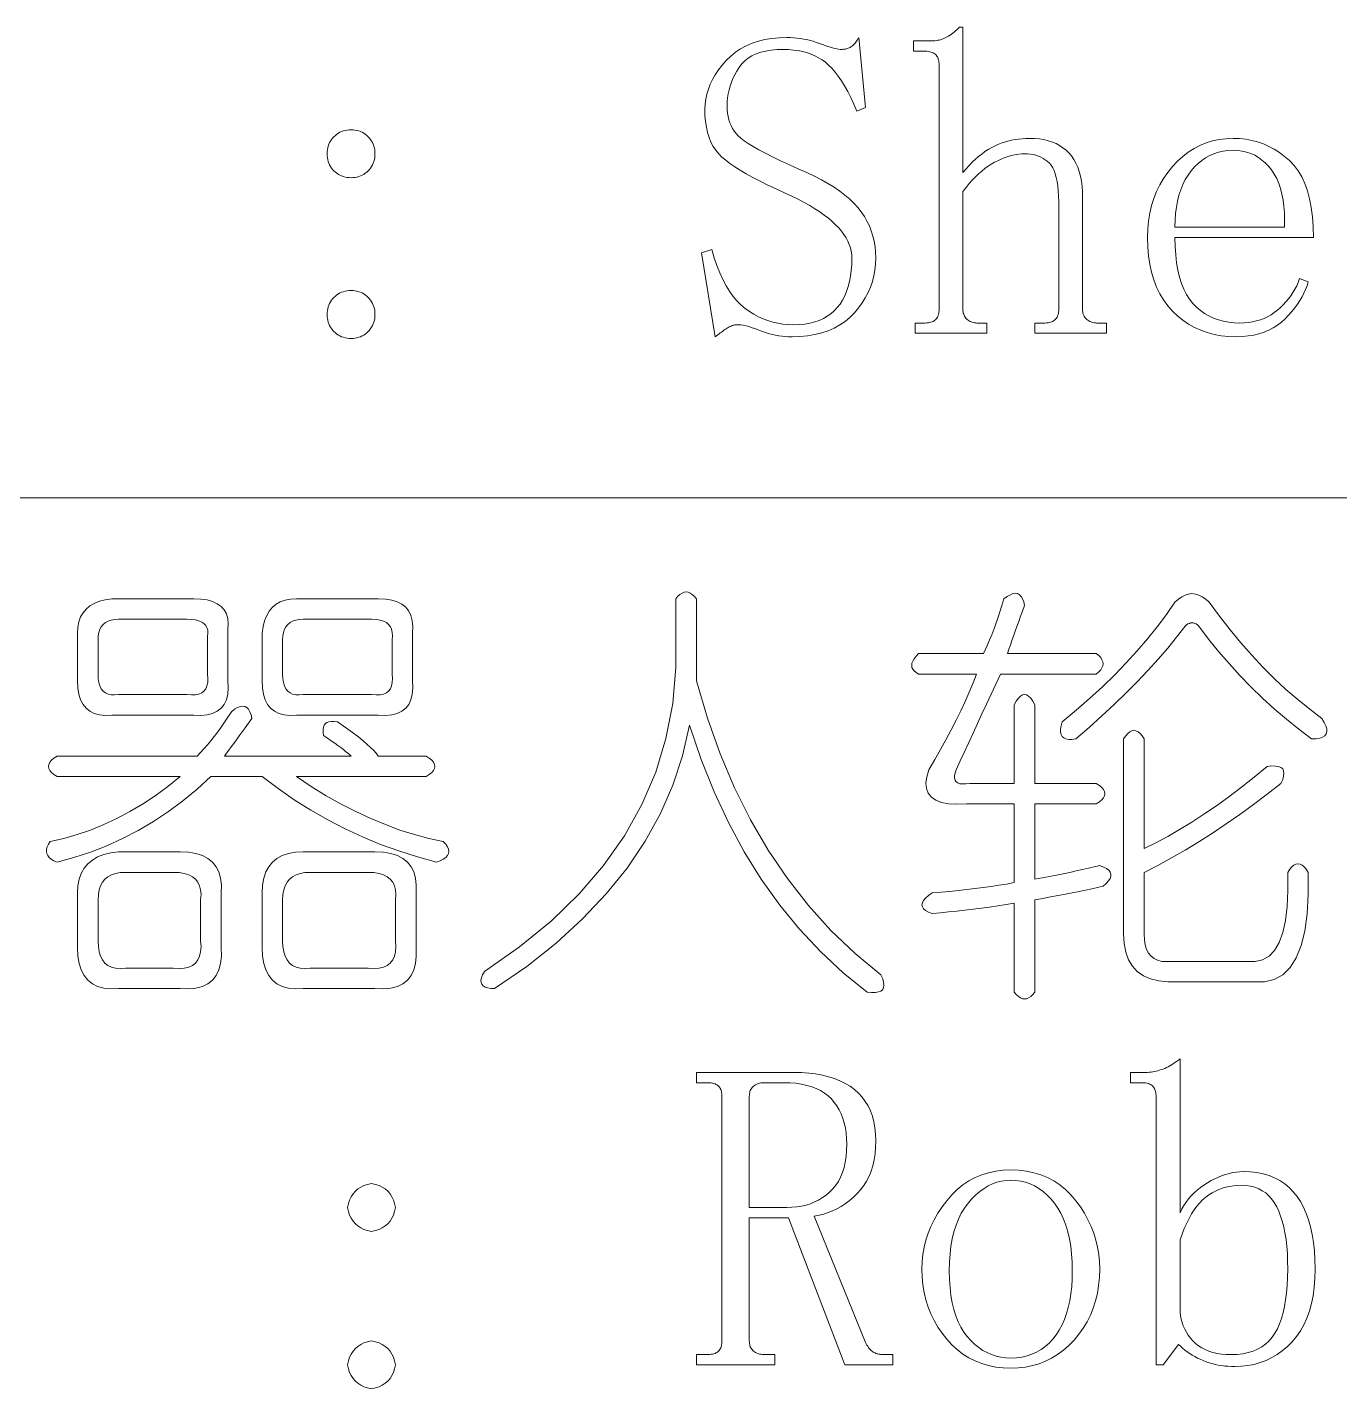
# Model space of a CAD drawing. Extents: x 1 to 297, y 1 to 210.
# Drawn here: x 219.82 to 230.79, y 12.82 to 24.2 of the extents above; entities that cross this region are included whole.
import ezdxf

# ---------------------------------------------------------------- set-up
doc = ezdxf.new("R2010")
doc.units = 0

msp = doc.modelspace()

# ---------------------------------------------------------------- linework, layer by layer
at = {"color": 7, "lineweight": 13}
msp.add_line((196.872, 20.264), (295.987, 20.264), dxfattribs=at)
for points in [[(227.243, 21.639), (227.243, 21.725), (227.315, 21.725), (227.328, 21.725), (227.341, 21.726), (227.354, 21.728), (227.365, 21.73), (227.375, 21.732), (227.385, 21.735), (227.394, 21.739), (227.401, 21.743), (227.408, 21.748), (227.415, 21.754), (227.42, 21.76), (227.425, 21.766), (227.429, 21.773), (227.433, 21.781), (227.436, 21.789), (227.439, 21.798), (227.441, 21.808), (227.442, 21.818), (227.443, 21.828), (227.443, 21.839), (227.443, 23.882), (227.443, 23.893), (227.442, 23.904), (227.441, 23.914), (227.439, 23.923), (227.436, 23.932), (227.433, 23.94), (227.429, 23.948), (227.425, 23.955), (227.42, 23.962), (227.415, 23.968), (227.408, 23.973), (227.401, 23.978), (227.394, 23.982), (227.385, 23.986), (227.375, 23.989), (227.365, 23.992), (227.354, 23.994), (227.341, 23.995), (227.328, 23.996), (227.315, 23.996), (227.229, 23.996), (227.229, 24.082), (227.386, 24.082), (227.397, 24.082), (227.409, 24.083), (227.42, 24.085), (227.432, 24.087), (227.443, 24.089), (227.455, 24.092), (227.466, 24.096), (227.477, 24.1), (227.489, 24.105), (227.5, 24.111), (227.512, 24.117), (227.523, 24.123), (227.535, 24.13), (227.546, 24.138), (227.557, 24.146), (227.569, 24.155), (227.58, 24.165), (227.592, 24.175), (227.603, 24.185), (227.615, 24.196), (227.643, 24.196), (227.643, 22.982), (227.669, 23.013), (227.695, 23.041), (227.721, 23.068), (227.747, 23.093), (227.773, 23.116), (227.8, 23.137), (227.827, 23.157), (227.853, 23.174), (227.88, 23.19), (227.907, 23.204), (227.935, 23.216), (227.963, 23.227), (227.991, 23.236), (228.019, 23.245), (228.048, 23.252), (228.078, 23.258), (228.108, 23.262), (228.138, 23.265), (228.169, 23.267), (228.2, 23.268), (228.242, 23.267), (228.282, 23.263), (228.32, 23.257), (228.356, 23.248), (228.39, 23.237), (228.421, 23.224), (228.451, 23.208), (228.479, 23.19), (228.505, 23.169), (228.529, 23.146), (228.551, 23.121), (228.57, 23.092), (228.587, 23.061), (228.602, 23.028), (228.615, 22.991), (228.625, 22.952), (228.633, 22.91), (228.639, 22.865), (228.642, 22.818), (228.643, 22.768), (228.643, 21.839), (228.643, 21.828), (228.645, 21.818), (228.646, 21.808), (228.649, 21.798), (228.652, 21.789), (228.656, 21.781), (228.661, 21.773), (228.666, 21.766), (228.672, 21.76), (228.679, 21.754), (228.686, 21.748), (228.694, 21.743), (228.702, 21.739), (228.711, 21.735), (228.72, 21.732), (228.729, 21.73), (228.739, 21.728), (228.75, 21.726), (228.76, 21.725), (228.772, 21.725), (228.843, 21.725), (228.843, 21.639), (228.243, 21.639), (228.243, 21.725), (228.315, 21.725), (228.328, 21.725), (228.341, 21.726), (228.354, 21.728), (228.365, 21.73), (228.375, 21.732), (228.385, 21.735), (228.394, 21.739), (228.401, 21.743), (228.408, 21.748), (228.415, 21.754), (228.42, 21.76), (228.425, 21.766), (228.429, 21.773), (228.433, 21.781), (228.436, 21.789), (228.439, 21.798), (228.441, 21.808), (228.442, 21.818), (228.443, 21.828), (228.443, 21.839), (228.443, 22.739), (228.442, 22.786), (228.44, 22.83), (228.436, 22.87), (228.431, 22.907), (228.423, 22.941), (228.415, 22.972), (228.405, 22.999), (228.393, 23.023), (228.379, 23.043), (228.365, 23.061), (228.348, 23.076), (228.331, 23.089), (228.313, 23.101), (228.294, 23.111), (228.273, 23.12), (228.252, 23.127), (228.23, 23.132), (228.207, 23.136), (228.183, 23.138), (228.157, 23.139), (228.134, 23.139), (228.111, 23.136), (228.087, 23.133), (228.063, 23.128), (228.038, 23.121), (228.013, 23.114), (227.987, 23.104), (227.961, 23.094), (227.934, 23.081), (227.907, 23.068), (227.88, 23.053), (227.853, 23.035), (227.827, 23.016), (227.8, 22.995), (227.773, 22.971), (227.747, 22.946), (227.721, 22.919), (227.695, 22.89), (227.669, 22.858), (227.643, 22.825), (227.643, 21.839), (227.643, 21.828), (227.645, 21.818), (227.646, 21.808), (227.649, 21.798), (227.652, 21.789), (227.656, 21.781), (227.661, 21.773), (227.666, 21.766), (227.672, 21.76), (227.679, 21.754), (227.686, 21.748), (227.694, 21.743), (227.702, 21.739), (227.711, 21.735), (227.72, 21.732), (227.729, 21.73), (227.739, 21.728), (227.75, 21.726), (227.76, 21.725), (227.772, 21.725), (227.843, 21.725), (227.843, 21.639)], [(226.157, 22.811), (226.083, 22.845), (226.013, 22.878), (225.948, 22.91), (225.888, 22.941), (225.832, 22.971), (225.782, 23.001), (225.736, 23.03), (225.696, 23.058), (225.66, 23.085), (225.629, 23.111), (225.602, 23.138), (225.577, 23.168), (225.556, 23.201), (225.537, 23.236), (225.522, 23.275), (225.509, 23.316), (225.499, 23.361), (225.492, 23.408), (225.487, 23.458), (225.486, 23.511), (225.488, 23.553), (225.493, 23.596), (225.502, 23.637), (225.515, 23.679), (225.531, 23.72), (225.55, 23.76), (225.573, 23.8), (225.6, 23.84), (225.631, 23.879), (225.665, 23.918), (225.702, 23.954), (225.742, 23.987), (225.785, 24.016), (225.831, 24.041), (225.881, 24.062), (225.933, 24.08), (225.988, 24.093), (226.046, 24.103), (226.107, 24.109), (226.172, 24.111), (226.2, 24.11), (226.228, 24.109), (226.256, 24.106), (226.284, 24.103), (226.311, 24.098), (226.338, 24.093), (226.365, 24.086), (226.391, 24.079), (226.417, 24.07), (226.443, 24.061), (226.468, 24.051), (226.492, 24.043), (226.514, 24.035), (226.535, 24.029), (226.554, 24.023), (226.572, 24.019), (226.588, 24.015), (226.603, 24.013), (226.617, 24.011), (226.629, 24.011), (226.637, 24.011), (226.646, 24.012), (226.654, 24.013), (226.662, 24.014), (226.67, 24.016), (226.678, 24.018), (226.685, 24.021), (226.693, 24.024), (226.7, 24.028), (226.707, 24.032), (226.714, 24.037), (226.721, 24.042), (226.728, 24.048), (226.735, 24.055), (226.741, 24.062), (226.748, 24.071), (226.754, 24.08), (226.76, 24.089), (226.766, 24.1), (226.772, 24.111), (226.829, 23.525), (226.757, 23.496), (226.732, 23.554), (226.706, 23.609), (226.68, 23.659), (226.653, 23.706), (226.627, 23.748), (226.601, 23.787), (226.574, 23.822), (226.547, 23.853), (226.52, 23.88), (226.493, 23.904), (226.465, 23.924), (226.436, 23.942), (226.405, 23.958), (226.372, 23.972), (226.338, 23.984), (226.302, 23.994), (226.265, 24.001), (226.226, 24.006), (226.185, 24.01), (226.143, 24.011), (226.091, 24.009), (226.041, 24.005), (225.996, 23.997), (225.953, 23.987), (225.915, 23.973), (225.879, 23.957), (225.847, 23.937), (225.819, 23.915), (225.793, 23.889), (225.772, 23.861), (225.753, 23.83), (225.736, 23.8), (225.721, 23.769), (225.708, 23.737), (225.697, 23.705), (225.688, 23.673), (225.681, 23.64), (225.676, 23.607), (225.673, 23.573), (225.672, 23.539), (225.673, 23.508), (225.675, 23.479), (225.68, 23.451), (225.687, 23.424), (225.695, 23.398), (225.705, 23.374), (225.717, 23.351), (225.731, 23.329), (225.747, 23.308), (225.765, 23.289), (225.786, 23.27), (225.815, 23.248), (225.849, 23.225), (225.89, 23.2), (225.938, 23.173), (225.992, 23.144), (226.052, 23.114), (226.119, 23.081), (226.192, 23.047), (226.272, 23.011), (226.338, 22.982), (226.401, 22.952), (226.46, 22.922), (226.515, 22.891), (226.566, 22.859), (226.614, 22.826), (226.657, 22.793), (226.697, 22.759), (226.733, 22.725), (226.765, 22.689), (226.793, 22.653), (226.819, 22.615), (226.841, 22.576), (226.861, 22.536), (226.877, 22.495), (226.891, 22.452), (226.901, 22.408), (226.909, 22.362), (226.913, 22.316), (226.915, 22.268), (226.913, 22.217), (226.907, 22.167), (226.898, 22.119), (226.886, 22.071), (226.87, 22.025), (226.85, 21.98), (226.827, 21.936), (226.8, 21.893), (226.77, 21.851), (226.736, 21.811), (226.699, 21.773), (226.658, 21.739), (226.614, 21.709), (226.567, 21.683), (226.516, 21.661), (226.463, 21.643), (226.405, 21.629), (226.345, 21.619), (226.281, 21.613), (226.215, 21.611), (226.186, 21.611), (226.158, 21.613), (226.131, 21.615), (226.104, 21.619), (226.077, 21.623), (226.051, 21.629), (226.025, 21.635), (226, 21.643), (225.975, 21.651), (225.95, 21.661), (225.926, 21.67), (225.904, 21.679), (225.882, 21.686), (225.861, 21.693), (225.841, 21.698), (225.823, 21.703), (225.805, 21.706), (225.788, 21.709), (225.772, 21.71), (225.757, 21.711), (225.749, 21.71), (225.74, 21.71), (225.732, 21.708), (225.723, 21.706), (225.715, 21.704), (225.706, 21.7), (225.697, 21.697), (225.689, 21.692), (225.68, 21.688), (225.672, 21.682), (225.663, 21.676), (225.654, 21.67), (225.645, 21.664), (225.635, 21.657), (225.625, 21.65), (225.615, 21.643), (225.605, 21.635), (225.594, 21.627), (225.583, 21.619), (225.572, 21.611), (225.457, 22.311), (225.543, 22.339), (225.564, 22.27), (225.586, 22.205), (225.61, 22.145), (225.636, 22.089), (225.663, 22.037), (225.691, 21.99), (225.722, 21.948), (225.753, 21.91), (225.787, 21.876), (225.822, 21.846), (225.858, 21.821), (225.895, 21.798), (225.933, 21.777), (225.973, 21.76), (226.013, 21.745), (226.054, 21.732), (226.096, 21.723), (226.139, 21.716), (226.184, 21.712), (226.229, 21.711), (226.276, 21.712), (226.321, 21.716), (226.364, 21.724), (226.404, 21.734), (226.441, 21.746), (226.477, 21.762), (226.509, 21.781), (226.54, 21.802), (226.568, 21.826), (226.593, 21.854), (226.616, 21.883), (226.637, 21.916), (226.655, 21.951), (226.671, 21.988), (226.684, 22.029), (226.695, 22.071), (226.704, 22.117), (226.71, 22.164), (226.713, 22.215), (226.715, 22.268), (226.713, 22.296), (226.709, 22.325), (226.702, 22.353), (226.693, 22.381), (226.681, 22.409), (226.666, 22.437), (226.648, 22.464), (226.628, 22.492), (226.605, 22.519), (226.579, 22.546), (226.55, 22.573), (226.519, 22.6), (226.484, 22.627), (226.446, 22.654), (226.406, 22.68), (226.362, 22.707), (226.315, 22.733), (226.266, 22.759), (226.213, 22.785)], [(222.729, 23.139), (222.728, 23.122), (222.727, 23.106), (222.724, 23.09), (222.72, 23.075), (222.715, 23.061), (222.708, 23.047), (222.701, 23.033), (222.692, 23.02), (222.683, 23.008), (222.672, 22.996), (222.66, 22.986), (222.648, 22.976), (222.635, 22.967), (222.621, 22.96), (222.607, 22.954), (222.593, 22.948), (222.578, 22.944), (222.562, 22.942), (222.546, 22.94), (222.529, 22.939), (222.512, 22.94), (222.496, 22.942), (222.48, 22.944), (222.465, 22.948), (222.45, 22.954), (222.436, 22.96), (222.423, 22.967), (222.41, 22.976), (222.398, 22.986), (222.386, 22.996), (222.375, 23.008), (222.365, 23.02), (222.357, 23.033), (222.349, 23.047), (222.343, 23.061), (222.338, 23.075), (222.334, 23.09), (222.331, 23.106), (222.329, 23.122), (222.329, 23.139), (222.329, 23.156), (222.331, 23.172), (222.334, 23.188), (222.338, 23.203), (222.343, 23.218), (222.349, 23.232), (222.357, 23.245), (222.365, 23.258), (222.375, 23.27), (222.386, 23.282), (222.398, 23.293), (222.41, 23.303), (222.423, 23.311), (222.436, 23.319), (222.45, 23.325), (222.465, 23.33), (222.48, 23.334), (222.496, 23.337), (222.512, 23.339), (222.529, 23.339), (222.546, 23.339), (222.562, 23.337), (222.578, 23.334), (222.593, 23.33), (222.607, 23.325), (222.621, 23.319), (222.635, 23.311), (222.648, 23.303), (222.66, 23.293), (222.672, 23.282), (222.683, 23.27), (222.692, 23.258), (222.701, 23.245), (222.708, 23.232), (222.715, 23.218), (222.72, 23.203), (222.724, 23.188), (222.727, 23.172), (222.728, 23.156)], [(229.415, 22.439), (229.416, 22.364), (229.421, 22.294), (229.428, 22.228), (229.439, 22.166), (229.452, 22.109), (229.469, 22.056), (229.488, 22.008), (229.511, 21.964), (229.536, 21.924), (229.565, 21.889), (229.595, 21.858), (229.628, 21.83), (229.663, 21.805), (229.699, 21.784), (229.738, 21.766), (229.778, 21.751), (229.82, 21.74), (229.864, 21.732), (229.91, 21.727), (229.957, 21.725), (229.994, 21.726), (230.029, 21.729), (230.064, 21.735), (230.097, 21.742), (230.129, 21.752), (230.16, 21.764), (230.189, 21.777), (230.218, 21.794), (230.245, 21.812), (230.272, 21.832), (230.297, 21.854), (230.32, 21.877), (230.342, 21.901), (230.363, 21.926), (230.382, 21.952), (230.4, 21.979), (230.417, 22.007), (230.432, 22.036), (230.445, 22.065), (230.457, 22.096), (230.529, 22.068), (230.519, 22.036), (230.507, 22.005), (230.493, 21.974), (230.477, 21.943), (230.459, 21.912), (230.439, 21.882), (230.416, 21.851), (230.392, 21.821), (230.365, 21.791), (230.336, 21.761), (230.305, 21.732), (230.272, 21.707), (230.236, 21.684), (230.199, 21.665), (230.159, 21.648), (230.117, 21.635), (230.073, 21.624), (230.027, 21.617), (229.979, 21.612), (229.929, 21.611), (229.864, 21.613), (229.802, 21.619), (229.743, 21.63), (229.685, 21.645), (229.631, 21.664), (229.578, 21.688), (229.528, 21.716), (229.481, 21.748), (229.436, 21.784), (229.393, 21.825), (229.354, 21.87), (229.319, 21.918), (229.287, 21.97), (229.261, 22.026), (229.238, 22.086), (229.219, 22.149), (229.205, 22.216), (229.194, 22.287), (229.188, 22.361), (229.186, 22.439), (229.188, 22.509), (229.194, 22.577), (229.205, 22.643), (229.219, 22.706), (229.238, 22.766), (229.261, 22.824), (229.287, 22.88), (229.319, 22.933), (229.354, 22.984), (229.393, 23.032), (229.435, 23.077), (229.48, 23.117), (229.526, 23.152), (229.574, 23.183), (229.623, 23.209), (229.675, 23.23), (229.729, 23.247), (229.784, 23.258), (229.841, 23.265), (229.9, 23.268), (229.954, 23.266), (230.006, 23.26), (230.057, 23.251), (230.106, 23.238), (230.154, 23.221), (230.2, 23.201), (230.245, 23.177), (230.289, 23.149), (230.331, 23.117), (230.372, 23.082), (230.41, 23.042), (230.444, 22.997), (230.474, 22.946), (230.5, 22.89), (230.522, 22.829), (230.54, 22.762), (230.554, 22.689), (230.564, 22.611), (230.57, 22.528), (230.572, 22.439)], [(230.329, 22.525), (230.33, 22.586), (230.329, 22.645), (230.325, 22.7), (230.319, 22.752), (230.309, 22.802), (230.297, 22.848), (230.282, 22.891), (230.265, 22.932), (230.245, 22.969), (230.222, 23.004), (230.197, 23.035), (230.17, 23.063), (230.142, 23.087), (230.112, 23.109), (230.081, 23.127), (230.048, 23.142), (230.013, 23.153), (229.977, 23.161), (229.939, 23.166), (229.9, 23.168), (229.858, 23.166), (229.818, 23.161), (229.779, 23.152), (229.741, 23.14), (229.706, 23.125), (229.671, 23.106), (229.639, 23.084), (229.608, 23.058), (229.578, 23.029), (229.55, 22.996), (229.524, 22.961), (229.501, 22.923), (229.481, 22.882), (229.463, 22.839), (229.448, 22.793), (229.436, 22.744), (229.427, 22.693), (229.42, 22.64), (229.416, 22.584), (229.415, 22.525)], [(222.729, 21.796), (222.728, 21.78), (222.727, 21.763), (222.724, 21.748), (222.72, 21.732), (222.715, 21.718), (222.708, 21.704), (222.701, 21.69), (222.692, 21.678), (222.683, 21.665), (222.672, 21.654), (222.66, 21.643), (222.648, 21.633), (222.635, 21.624), (222.621, 21.617), (222.607, 21.611), (222.593, 21.606), (222.578, 21.602), (222.562, 21.599), (222.546, 21.597), (222.529, 21.596), (222.512, 21.597), (222.496, 21.599), (222.48, 21.602), (222.465, 21.606), (222.45, 21.611), (222.436, 21.617), (222.423, 21.624), (222.41, 21.633), (222.398, 21.643), (222.386, 21.654), (222.375, 21.665), (222.365, 21.678), (222.357, 21.69), (222.349, 21.704), (222.343, 21.718), (222.338, 21.732), (222.334, 21.748), (222.331, 21.763), (222.329, 21.78), (222.329, 21.796), (222.329, 21.813), (222.331, 21.83), (222.334, 21.845), (222.338, 21.86), (222.343, 21.875), (222.349, 21.889), (222.357, 21.902), (222.365, 21.915), (222.375, 21.928), (222.386, 21.939), (222.398, 21.95), (222.41, 21.96), (222.423, 21.968), (222.436, 21.976), (222.45, 21.982), (222.465, 21.987), (222.48, 21.991), (222.496, 21.994), (222.512, 21.996), (222.529, 21.996), (222.546, 21.996), (222.562, 21.994), (222.578, 21.991), (222.593, 21.987), (222.607, 21.982), (222.621, 21.976), (222.635, 21.968), (222.648, 21.96), (222.66, 21.95), (222.672, 21.939), (222.683, 21.928), (222.692, 21.915), (222.701, 21.902), (222.708, 21.889), (222.715, 21.875), (222.72, 21.86), (222.724, 21.845), (222.727, 21.83), (222.728, 21.813)], [(225.415, 19.421), (225.415, 18.735), (225.507, 18.423), (225.613, 18.125), (225.733, 17.842), (225.867, 17.574), (226.015, 17.321), (226.176, 17.083), (226.351, 16.859), (226.539, 16.651), (226.741, 16.457), (226.957, 16.278), (226.972, 16.246), (226.98, 16.218), (226.983, 16.193), (226.98, 16.173), (226.972, 16.157), (226.957, 16.144), (226.937, 16.136), (226.912, 16.132), (226.88, 16.132), (226.843, 16.135), (226.643, 16.296), (226.455, 16.471), (226.277, 16.66), (226.112, 16.862), (225.957, 17.078), (225.815, 17.308), (225.683, 17.551), (225.563, 17.808), (225.455, 18.079), (225.357, 18.364), (225.3, 18.11), (225.219, 17.864), (225.115, 17.626), (224.987, 17.395), (224.836, 17.171), (224.661, 16.955), (224.463, 16.746), (224.242, 16.544), (223.997, 16.35), (223.729, 16.164), (223.697, 16.165), (223.671, 16.17), (223.649, 16.177), (223.633, 16.187), (223.622, 16.2), (223.616, 16.215), (223.615, 16.234), (223.619, 16.255), (223.629, 16.28), (223.643, 16.307), (223.937, 16.512), (224.201, 16.728), (224.435, 16.956), (224.64, 17.194), (224.815, 17.442), (224.96, 17.702), (225.075, 17.973), (225.161, 18.254), (225.217, 18.546), (225.243, 18.85), (225.243, 19.421), (225.26, 19.442), (225.277, 19.458), (225.295, 19.469), (225.312, 19.476), (225.329, 19.478), (225.346, 19.476), (225.363, 19.469), (225.38, 19.458), (225.397, 19.442)], [(227.986, 19.421), (228.013, 19.441), (228.039, 19.455), (228.061, 19.464), (228.082, 19.467), (228.1, 19.464), (228.116, 19.455), (228.13, 19.441), (228.141, 19.421), (228.151, 19.395), (228.157, 19.364), (228.141, 19.319), (228.124, 19.275), (228.109, 19.232), (228.093, 19.19), (228.079, 19.15), (228.065, 19.11), (228.051, 19.072), (228.039, 19.035), (228.026, 18.999), (228.015, 18.964), (228.757, 18.964), (228.778, 18.947), (228.794, 18.93), (228.805, 18.912), (228.812, 18.895), (228.815, 18.878), (228.812, 18.861), (228.805, 18.844), (228.794, 18.827), (228.778, 18.81), (228.757, 18.792), (227.957, 18.792), (227.918, 18.707), (227.879, 18.623), (227.84, 18.54), (227.802, 18.459), (227.765, 18.378), (227.728, 18.299), (227.691, 18.22), (227.656, 18.143), (227.621, 18.067), (227.586, 17.992), (227.577, 17.966), (227.572, 17.942), (227.572, 17.922), (227.577, 17.906), (227.586, 17.892), (227.6, 17.883), (227.618, 17.876), (227.641, 17.874), (227.668, 17.874), (227.7, 17.878), (228.072, 17.878), (228.072, 18.535), (228.089, 18.566), (228.106, 18.59), (228.123, 18.607), (228.14, 18.618), (228.157, 18.621), (228.175, 18.618), (228.192, 18.607), (228.209, 18.59), (228.226, 18.566), (228.243, 18.535), (228.243, 17.878), (228.757, 17.878), (228.783, 17.861), (228.803, 17.844), (228.817, 17.827), (228.826, 17.81), (228.829, 17.792), (228.826, 17.775), (228.817, 17.758), (228.803, 17.741), (228.783, 17.724), (228.757, 17.707), (228.243, 17.707), (228.243, 17.078), (228.305, 17.09), (228.365, 17.101), (228.424, 17.112), (228.481, 17.124), (228.536, 17.135), (228.589, 17.147), (228.641, 17.158), (228.691, 17.17), (228.739, 17.181), (228.786, 17.192), (228.817, 17.18), (228.842, 17.167), (228.861, 17.153), (228.873, 17.138), (228.879, 17.121), (228.879, 17.103), (228.872, 17.084), (228.859, 17.064), (228.84, 17.043), (228.815, 17.021), (228.768, 17.01), (228.719, 16.998), (228.667, 16.987), (228.613, 16.975), (228.557, 16.964), (228.499, 16.952), (228.439, 16.941), (228.376, 16.93), (228.311, 16.918), (228.243, 16.907), (228.243, 16.135), (228.226, 16.115), (228.209, 16.099), (228.192, 16.087), (228.175, 16.08), (228.157, 16.078), (228.14, 16.08), (228.123, 16.087), (228.106, 16.099), (228.089, 16.115), (228.072, 16.135), (228.072, 16.878), (228.003, 16.867), (227.935, 16.856), (227.866, 16.846), (227.797, 16.837), (227.729, 16.828), (227.66, 16.82), (227.592, 16.812), (227.523, 16.805), (227.455, 16.798), (227.386, 16.792), (227.355, 16.804), (227.331, 16.818), (227.314, 16.832), (227.304, 16.847), (227.3, 16.864), (227.304, 16.882), (227.314, 16.9), (227.331, 16.92), (227.355, 16.942), (227.386, 16.964), (227.46, 16.97), (227.532, 16.976), (227.604, 16.984), (227.674, 16.991), (227.743, 17), (227.811, 17.008), (227.878, 17.018), (227.944, 17.028), (228.008, 17.038), (228.072, 17.05), (228.072, 17.707), (227.672, 17.707), (227.591, 17.704), (227.522, 17.709), (227.463, 17.72), (227.416, 17.739), (227.379, 17.764), (227.353, 17.796), (227.338, 17.835), (227.333, 17.88), (227.34, 17.933), (227.357, 17.992), (227.408, 18.078), (227.456, 18.162), (227.501, 18.244), (227.545, 18.326), (227.586, 18.407), (227.625, 18.486), (227.661, 18.564), (227.696, 18.642), (227.728, 18.718), (227.757, 18.792), (227.272, 18.792), (227.251, 18.804), (227.235, 18.818), (227.224, 18.832), (227.217, 18.847), (227.215, 18.864), (227.217, 18.882), (227.224, 18.9), (227.235, 18.92), (227.251, 18.942), (227.272, 18.964), (227.815, 18.964), (227.832, 18.999), (227.849, 19.037), (227.866, 19.077), (227.883, 19.119), (227.9, 19.164), (227.917, 19.211), (227.935, 19.26), (227.952, 19.311), (227.969, 19.365)], [(229.415, 19.392), (229.443, 19.418), (229.472, 19.438), (229.5, 19.452), (229.529, 19.461), (229.557, 19.464), (229.586, 19.461), (229.615, 19.452), (229.643, 19.438), (229.672, 19.418), (229.7, 19.392), (229.787, 19.275), (229.875, 19.162), (229.965, 19.053), (230.057, 18.949), (230.15, 18.85), (230.245, 18.755), (230.342, 18.664), (230.441, 18.579), (230.541, 18.498), (230.643, 18.421), (230.663, 18.388), (230.676, 18.359), (230.683, 18.334), (230.684, 18.311), (230.679, 18.292), (230.667, 18.277), (230.649, 18.265), (230.625, 18.256), (230.594, 18.251), (230.557, 18.25), (230.45, 18.331), (230.346, 18.415), (230.245, 18.502), (230.146, 18.592), (230.05, 18.685), (229.957, 18.781), (229.867, 18.88), (229.78, 18.981), (229.696, 19.085), (229.615, 19.192), (229.603, 19.203), (229.592, 19.211), (229.58, 19.216), (229.569, 19.22), (229.557, 19.221), (229.546, 19.22), (229.535, 19.216), (229.523, 19.211), (229.512, 19.203), (229.5, 19.192), (229.429, 19.101), (229.354, 19.008), (229.274, 18.916), (229.189, 18.822), (229.1, 18.728), (229.007, 18.634), (228.908, 18.538), (228.805, 18.443), (228.698, 18.346), (228.586, 18.25), (228.554, 18.246), (228.527, 18.246), (228.504, 18.25), (228.485, 18.259), (228.472, 18.271), (228.463, 18.287), (228.458, 18.308), (228.458, 18.332), (228.463, 18.36), (228.472, 18.392), (228.589, 18.49), (228.701, 18.588), (228.809, 18.686), (228.911, 18.786), (229.007, 18.885), (229.099, 18.986), (229.186, 19.086), (229.267, 19.188), (229.343, 19.29)], [(220.529, 19.421), (221.215, 19.421), (221.274, 19.418), (221.327, 19.411), (221.372, 19.398), (221.411, 19.38), (221.443, 19.357), (221.468, 19.328), (221.487, 19.295), (221.498, 19.256), (221.503, 19.213), (221.5, 19.164), (221.5, 18.735), (221.503, 18.676), (221.498, 18.623), (221.487, 18.578), (221.468, 18.539), (221.443, 18.507), (221.411, 18.482), (221.372, 18.463), (221.327, 18.452), (221.274, 18.447), (221.215, 18.45), (220.529, 18.45), (220.475, 18.447), (220.426, 18.452), (220.383, 18.463), (220.346, 18.482), (220.315, 18.507), (220.289, 18.539), (220.269, 18.578), (220.255, 18.623), (220.246, 18.676), (220.243, 18.735), (220.243, 19.135), (220.246, 19.184), (220.255, 19.229), (220.269, 19.269), (220.289, 19.304), (220.315, 19.335), (220.346, 19.362), (220.383, 19.383), (220.426, 19.4), (220.475, 19.413)], [(221.786, 19.135), (221.794, 19.19), (221.807, 19.238), (221.824, 19.281), (221.845, 19.318), (221.872, 19.35), (221.903, 19.375), (221.938, 19.395), (221.978, 19.41), (222.023, 19.418), (222.072, 19.421), (222.757, 19.421), (222.817, 19.418), (222.869, 19.41), (222.915, 19.395), (222.954, 19.375), (222.986, 19.35), (223.011, 19.318), (223.029, 19.281), (223.041, 19.238), (223.045, 19.19), (223.043, 19.135), (223.043, 18.735), (223.045, 18.676), (223.041, 18.623), (223.029, 18.578), (223.011, 18.539), (222.986, 18.507), (222.954, 18.482), (222.915, 18.463), (222.869, 18.452), (222.817, 18.447), (222.757, 18.45), (222.072, 18.45), (222.017, 18.447), (221.969, 18.452), (221.926, 18.463), (221.889, 18.482), (221.857, 18.507), (221.832, 18.539), (221.812, 18.578), (221.797, 18.623), (221.789, 18.676), (221.786, 18.735)], [(221.157, 19.25), (220.586, 19.25), (220.553, 19.248), (220.524, 19.243), (220.499, 19.234), (220.476, 19.222), (220.457, 19.207), (220.442, 19.188), (220.43, 19.166), (220.421, 19.14), (220.416, 19.111), (220.415, 19.078), (220.415, 18.792), (220.416, 18.755), (220.421, 18.722), (220.43, 18.693), (220.442, 18.669), (220.457, 18.65), (220.476, 18.635), (220.499, 18.624), (220.524, 18.619), (220.553, 18.618), (220.586, 18.621), (221.157, 18.621), (221.195, 18.618), (221.228, 18.619), (221.257, 18.624), (221.281, 18.635), (221.3, 18.65), (221.315, 18.669), (221.325, 18.693), (221.331, 18.722), (221.332, 18.755), (221.329, 18.792), (221.329, 19.107), (221.332, 19.134), (221.331, 19.158), (221.325, 19.18), (221.315, 19.198), (221.3, 19.214), (221.281, 19.227), (221.257, 19.237), (221.228, 19.244), (221.195, 19.248)], [(222.7, 19.25), (222.129, 19.25), (222.096, 19.248), (222.067, 19.243), (222.041, 19.234), (222.019, 19.222), (222, 19.207), (221.985, 19.188), (221.973, 19.166), (221.964, 19.14), (221.959, 19.111), (221.957, 19.078), (221.957, 18.792), (221.959, 18.755), (221.964, 18.722), (221.973, 18.693), (221.985, 18.669), (222, 18.65), (222.019, 18.635), (222.041, 18.624), (222.067, 18.619), (222.096, 18.618), (222.129, 18.621), (222.7, 18.621), (222.738, 18.618), (222.771, 18.619), (222.8, 18.624), (222.824, 18.635), (222.843, 18.65), (222.858, 18.669), (222.868, 18.693), (222.874, 18.722), (222.875, 18.755), (222.872, 18.792), (222.872, 19.078), (222.875, 19.111), (222.874, 19.14), (222.868, 19.166), (222.858, 19.188), (222.843, 19.207), (222.824, 19.222), (222.8, 19.234), (222.771, 19.243), (222.738, 19.248)], [(222.3, 18.278), (222.296, 18.305), (222.296, 18.328), (222.299, 18.348), (222.305, 18.365), (222.315, 18.378), (222.328, 18.388), (222.344, 18.394), (222.364, 18.397), (222.388, 18.396), (222.415, 18.392), (222.464, 18.359), (222.511, 18.326), (222.553, 18.295), (222.593, 18.264), (222.629, 18.235), (222.661, 18.207), (222.691, 18.18), (222.716, 18.155), (222.739, 18.13), (222.757, 18.107), (223.157, 18.107), (223.183, 18.09), (223.203, 18.072), (223.217, 18.055), (223.226, 18.038), (223.229, 18.021), (223.226, 18.004), (223.217, 17.987), (223.203, 17.97), (223.183, 17.952), (223.157, 17.935), (222.072, 17.935), (222.197, 17.853), (222.322, 17.776), (222.446, 17.706), (222.57, 17.643), (222.693, 17.585), (222.816, 17.534), (222.938, 17.489), (223.059, 17.451), (223.18, 17.418), (223.3, 17.392), (223.32, 17.37), (223.335, 17.349), (223.343, 17.329), (223.346, 17.31), (223.343, 17.292), (223.335, 17.276), (223.32, 17.26), (223.3, 17.246), (223.275, 17.233), (223.243, 17.221), (223.085, 17.264), (222.929, 17.314), (222.776, 17.369), (222.626, 17.431), (222.479, 17.5), (222.335, 17.574), (222.193, 17.655), (222.055, 17.742), (221.919, 17.836), (221.786, 17.935), (221.357, 17.935), (221.242, 17.83), (221.123, 17.733), (221.002, 17.643), (220.877, 17.56), (220.75, 17.485), (220.62, 17.418), (220.487, 17.357), (220.352, 17.304), (220.213, 17.259), (220.072, 17.221), (220.045, 17.233), (220.024, 17.246), (220.007, 17.26), (219.994, 17.276), (219.986, 17.292), (219.983, 17.31), (219.984, 17.329), (219.989, 17.349), (220, 17.37), (220.015, 17.392), (220.128, 17.418), (220.241, 17.451), (220.352, 17.489), (220.463, 17.534), (220.572, 17.585), (220.68, 17.643), (220.787, 17.706), (220.892, 17.776), (220.997, 17.853), (221.1, 17.935), (220.072, 17.935), (220.046, 17.952), (220.026, 17.97), (220.012, 17.987), (220.003, 18.004), (220, 18.021), (220.003, 18.038), (220.012, 18.055), (220.026, 18.072), (220.046, 18.09), (220.072, 18.107), (221.243, 18.107), (221.272, 18.136), (221.3, 18.167), (221.329, 18.2), (221.357, 18.235), (221.386, 18.271), (221.415, 18.309), (221.443, 18.349), (221.472, 18.39), (221.5, 18.433), (221.529, 18.478), (221.556, 18.498), (221.581, 18.512), (221.604, 18.521), (221.625, 18.524), (221.643, 18.521), (221.659, 18.512), (221.673, 18.498), (221.684, 18.478), (221.693, 18.452), (221.7, 18.421), (221.672, 18.382), (221.645, 18.344), (221.62, 18.309), (221.595, 18.275), (221.572, 18.242), (221.549, 18.212), (221.528, 18.183), (221.508, 18.156), (221.489, 18.13), (221.472, 18.107), (222.529, 18.107), (222.516, 18.119), (222.501, 18.132), (222.484, 18.146), (222.465, 18.162), (222.443, 18.178), (222.419, 18.196), (222.393, 18.215), (222.364, 18.235), (222.333, 18.256)], [(228.986, 18.25), (229.003, 18.275), (229.02, 18.295), (229.037, 18.31), (229.055, 18.318), (229.072, 18.321), (229.089, 18.318), (229.106, 18.31), (229.123, 18.295), (229.14, 18.275), (229.157, 18.25), (229.157, 17.335), (229.255, 17.383), (229.354, 17.436), (229.454, 17.493), (229.555, 17.555), (229.657, 17.621), (229.761, 17.692), (229.865, 17.767), (229.971, 17.847), (230.078, 17.932), (230.186, 18.021), (230.223, 18.025), (230.255, 18.024), (230.28, 18.02), (230.3, 18.012), (230.315, 18), (230.323, 17.983), (230.326, 17.963), (230.323, 17.939), (230.315, 17.91), (230.3, 17.878), (230.186, 17.788), (230.072, 17.702), (229.957, 17.619), (229.843, 17.54), (229.729, 17.464), (229.615, 17.391), (229.5, 17.322), (229.386, 17.256), (229.272, 17.194), (229.157, 17.135), (229.157, 16.621), (229.16, 16.572), (229.167, 16.53), (229.178, 16.492), (229.194, 16.461), (229.215, 16.435), (229.24, 16.415), (229.269, 16.401), (229.304, 16.392), (229.343, 16.39), (229.386, 16.392), (230.015, 16.392), (230.085, 16.39), (230.147, 16.404), (230.201, 16.435), (230.248, 16.484), (230.286, 16.55), (230.316, 16.632), (230.339, 16.732), (230.353, 16.85), (230.359, 16.984), (230.357, 17.135), (230.375, 17.161), (230.392, 17.181), (230.409, 17.195), (230.426, 17.204), (230.443, 17.207), (230.46, 17.204), (230.477, 17.195), (230.495, 17.181), (230.512, 17.161), (230.529, 17.135), (230.529, 16.951), (230.52, 16.788), (230.5, 16.645), (230.469, 16.523), (230.429, 16.421), (230.378, 16.34), (230.317, 16.279), (230.245, 16.239), (230.164, 16.22), (230.072, 16.221), (229.443, 16.221), (229.356, 16.22), (229.279, 16.228), (229.21, 16.245), (229.151, 16.271), (229.1, 16.307), (229.059, 16.351), (229.027, 16.405), (229.004, 16.468), (228.991, 16.54), (228.986, 16.621)], [(220.243, 16.964), (220.247, 17.024), (220.257, 17.078), (220.274, 17.127), (220.298, 17.17), (220.329, 17.207), (220.367, 17.238), (220.411, 17.264), (220.463, 17.284), (220.521, 17.298), (220.586, 17.307), (221.1, 17.307), (221.171, 17.303), (221.233, 17.293), (221.287, 17.276), (221.333, 17.252), (221.372, 17.221), (221.402, 17.183), (221.424, 17.139), (221.439, 17.087), (221.445, 17.029), (221.443, 16.964), (221.443, 16.507), (221.445, 16.436), (221.439, 16.374), (221.424, 16.32), (221.402, 16.274), (221.372, 16.235), (221.333, 16.205), (221.287, 16.183), (221.233, 16.168), (221.171, 16.162), (221.1, 16.164), (220.586, 16.164), (220.521, 16.162), (220.463, 16.168), (220.411, 16.183), (220.367, 16.205), (220.329, 16.235), (220.298, 16.274), (220.274, 16.32), (220.257, 16.374), (220.247, 16.436), (220.243, 16.507)], [(221.786, 16.964), (221.789, 17.029), (221.8, 17.087), (221.817, 17.139), (221.841, 17.183), (221.872, 17.221), (221.909, 17.252), (221.954, 17.276), (222.005, 17.293), (222.064, 17.303), (222.129, 17.307), (222.729, 17.307), (222.799, 17.303), (222.861, 17.293), (222.916, 17.276), (222.962, 17.252), (223, 17.221), (223.031, 17.183), (223.053, 17.139), (223.067, 17.087), (223.073, 17.029), (223.072, 16.964), (223.072, 16.507), (223.073, 16.436), (223.067, 16.374), (223.053, 16.32), (223.031, 16.274), (223, 16.235), (222.962, 16.205), (222.916, 16.183), (222.861, 16.168), (222.799, 16.162), (222.729, 16.164), (222.129, 16.164), (222.064, 16.162), (222.005, 16.168), (221.954, 16.183), (221.909, 16.205), (221.872, 16.235), (221.841, 16.274), (221.817, 16.32), (221.8, 16.374), (221.789, 16.436), (221.786, 16.507)], [(221.043, 17.135), (220.643, 17.135), (220.6, 17.133), (220.561, 17.126), (220.527, 17.115), (220.497, 17.099), (220.472, 17.078), (220.451, 17.053), (220.435, 17.023), (220.424, 16.989), (220.417, 16.95), (220.415, 16.907), (220.415, 16.564), (220.417, 16.515), (220.424, 16.472), (220.435, 16.435), (220.451, 16.404), (220.472, 16.378), (220.497, 16.358), (220.527, 16.344), (220.561, 16.335), (220.6, 16.332), (220.643, 16.335), (221.043, 16.335), (221.092, 16.332), (221.135, 16.335), (221.172, 16.344), (221.203, 16.358), (221.229, 16.378), (221.249, 16.404), (221.263, 16.435), (221.272, 16.472), (221.275, 16.515), (221.272, 16.564), (221.272, 16.907), (221.275, 16.95), (221.272, 16.989), (221.263, 17.023), (221.249, 17.053), (221.229, 17.078), (221.203, 17.099), (221.172, 17.115), (221.135, 17.126), (221.092, 17.133)], [(222.672, 17.135), (222.186, 17.135), (222.143, 17.133), (222.104, 17.126), (222.069, 17.115), (222.04, 17.099), (222.015, 17.078), (221.994, 17.053), (221.978, 17.023), (221.967, 16.989), (221.96, 16.95), (221.957, 16.907), (221.957, 16.564), (221.96, 16.515), (221.967, 16.472), (221.978, 16.435), (221.994, 16.404), (222.015, 16.378), (222.04, 16.358), (222.069, 16.344), (222.104, 16.335), (222.143, 16.332), (222.186, 16.335), (222.672, 16.335), (222.72, 16.332), (222.763, 16.335), (222.8, 16.344), (222.832, 16.358), (222.857, 16.378), (222.877, 16.404), (222.892, 16.435), (222.9, 16.472), (222.903, 16.515), (222.9, 16.564), (222.9, 16.907), (222.903, 16.95), (222.9, 16.989), (222.892, 17.023), (222.877, 17.053), (222.857, 17.078), (222.832, 17.099), (222.8, 17.115), (222.763, 17.126), (222.72, 17.133)], [(229.457, 14.292), (229.473, 14.323), (229.489, 14.353), (229.508, 14.381), (229.528, 14.408), (229.55, 14.433), (229.574, 14.458), (229.599, 14.481), (229.627, 14.503), (229.655, 14.523), (229.686, 14.542), (229.717, 14.56), (229.748, 14.576), (229.779, 14.59), (229.809, 14.602), (229.84, 14.612), (229.869, 14.62), (229.899, 14.627), (229.928, 14.632), (229.957, 14.634), (229.986, 14.635), (230.044, 14.633), (230.1, 14.627), (230.152, 14.617), (230.202, 14.602), (230.248, 14.583), (230.292, 14.561), (230.332, 14.534), (230.37, 14.503), (230.404, 14.467), (230.436, 14.428), (230.464, 14.385), (230.49, 14.338), (230.512, 14.286), (230.532, 14.232), (230.548, 14.173), (230.562, 14.11), (230.572, 14.044), (230.58, 13.973), (230.584, 13.899), (230.586, 13.821), (230.584, 13.743), (230.578, 13.669), (230.569, 13.598), (230.555, 13.532), (230.538, 13.469), (230.517, 13.41), (230.491, 13.355), (230.463, 13.304), (230.43, 13.257), (230.393, 13.214), (230.354, 13.174), (230.312, 13.139), (230.269, 13.108), (230.224, 13.081), (230.177, 13.058), (230.128, 13.04), (230.078, 13.025), (230.025, 13.015), (229.971, 13.009), (229.915, 13.007), (229.886, 13.007), (229.858, 13.009), (229.831, 13.011), (229.804, 13.015), (229.777, 13.019), (229.751, 13.025), (229.725, 13.031), (229.7, 13.039), (229.675, 13.047), (229.65, 13.057), (229.626, 13.067), (229.603, 13.078), (229.581, 13.09), (229.559, 13.102), (229.538, 13.116), (229.517, 13.13), (229.498, 13.144), (229.479, 13.16), (229.461, 13.176), (229.443, 13.192), (229.315, 13.021), (229.257, 13.021), (229.257, 15.264), (229.257, 15.275), (229.256, 15.286), (229.255, 15.296), (229.253, 15.305), (229.25, 15.314), (229.247, 15.322), (229.243, 15.33), (229.239, 15.337), (229.234, 15.344), (229.229, 15.35), (229.223, 15.355), (229.216, 15.36), (229.208, 15.364), (229.199, 15.368), (229.19, 15.371), (229.179, 15.374), (229.168, 15.376), (229.156, 15.377), (229.143, 15.378), (229.129, 15.378), (229.043, 15.378), (229.043, 15.464), (229.172, 15.464), (229.186, 15.464), (229.2, 15.465), (229.215, 15.466), (229.229, 15.468), (229.243, 15.471), (229.257, 15.474), (229.272, 15.478), (229.286, 15.482), (229.3, 15.487), (229.315, 15.492), (229.329, 15.498), (229.343, 15.505), (229.357, 15.512), (229.372, 15.52), (229.386, 15.528), (229.4, 15.537), (229.415, 15.546), (229.429, 15.556), (229.443, 15.567), (229.457, 15.578)], [(226.915, 14.892), (226.913, 14.837), (226.908, 14.783), (226.9, 14.733), (226.889, 14.684), (226.875, 14.639), (226.858, 14.596), (226.838, 14.555), (226.814, 14.518), (226.787, 14.482), (226.757, 14.45), (226.726, 14.419), (226.693, 14.392), (226.659, 14.367), (226.625, 14.344), (226.59, 14.325), (226.553, 14.307), (226.516, 14.293), (226.479, 14.28), (226.44, 14.271), (226.4, 14.264), (226.829, 13.207), (226.835, 13.196), (226.841, 13.185), (226.847, 13.176), (226.853, 13.167), (226.859, 13.158), (226.866, 13.151), (226.872, 13.144), (226.879, 13.138), (226.886, 13.133), (226.893, 13.128), (226.9, 13.124), (226.908, 13.12), (226.915, 13.117), (226.923, 13.114), (226.931, 13.112), (226.939, 13.11), (226.947, 13.109), (226.955, 13.108), (226.963, 13.107), (226.972, 13.107), (227.057, 13.107), (227.057, 13.021), (226.657, 13.021), (226.186, 14.25), (225.857, 14.25), (225.857, 13.221), (225.858, 13.21), (225.859, 13.199), (225.861, 13.189), (225.863, 13.18), (225.866, 13.171), (225.87, 13.163), (225.875, 13.155), (225.88, 13.148), (225.886, 13.141), (225.893, 13.135), (225.9, 13.13), (225.908, 13.125), (225.916, 13.121), (225.925, 13.117), (225.934, 13.114), (225.944, 13.111), (225.954, 13.109), (225.964, 13.108), (225.975, 13.107), (225.986, 13.107), (226.072, 13.107), (226.072, 13.021), (225.415, 13.021), (225.415, 13.107), (225.5, 13.107), (225.514, 13.107), (225.527, 13.108), (225.539, 13.109), (225.551, 13.111), (225.561, 13.114), (225.571, 13.117), (225.579, 13.121), (225.587, 13.125), (225.594, 13.13), (225.6, 13.135), (225.606, 13.141), (225.611, 13.148), (225.615, 13.155), (225.619, 13.163), (225.622, 13.171), (225.624, 13.18), (225.626, 13.189), (225.628, 13.199), (225.629, 13.21), (225.629, 13.221), (225.629, 15.264), (225.629, 15.275), (225.628, 15.286), (225.626, 15.296), (225.624, 15.305), (225.622, 15.314), (225.619, 15.322), (225.615, 15.33), (225.611, 15.337), (225.606, 15.344), (225.6, 15.35), (225.594, 15.355), (225.587, 15.36), (225.579, 15.364), (225.571, 15.368), (225.561, 15.371), (225.551, 15.374), (225.539, 15.376), (225.527, 15.377), (225.514, 15.378), (225.5, 15.378), (225.415, 15.378), (225.415, 15.464), (226.229, 15.464), (226.293, 15.462), (226.354, 15.458), (226.412, 15.451), (226.468, 15.441), (226.52, 15.428), (226.569, 15.412), (226.615, 15.394), (226.659, 15.372), (226.699, 15.348), (226.736, 15.321), (226.77, 15.291), (226.8, 15.258), (226.827, 15.222), (226.85, 15.184), (226.87, 15.142), (226.886, 15.098), (226.898, 15.051), (226.907, 15.001), (226.913, 14.948)], [(225.857, 14.335), (226.172, 14.335), (226.214, 14.337), (226.255, 14.34), (226.294, 14.347), (226.332, 14.356), (226.368, 14.367), (226.403, 14.382), (226.437, 14.398), (226.469, 14.418), (226.5, 14.439), (226.529, 14.464), (226.556, 14.491), (226.58, 14.521), (226.602, 14.554), (226.62, 14.59), (226.636, 14.628), (226.649, 14.67), (226.659, 14.714), (226.666, 14.761), (226.67, 14.811), (226.672, 14.864), (226.67, 14.911), (226.667, 14.957), (226.66, 15), (226.651, 15.041), (226.64, 15.08), (226.625, 15.117), (226.609, 15.151), (226.589, 15.184), (226.568, 15.214), (226.543, 15.242), (226.516, 15.268), (226.486, 15.291), (226.453, 15.312), (226.417, 15.329), (226.379, 15.344), (226.337, 15.356), (226.293, 15.366), (226.246, 15.373), (226.196, 15.377), (226.143, 15.378), (225.986, 15.378), (225.975, 15.378), (225.964, 15.377), (225.954, 15.376), (225.944, 15.374), (225.934, 15.371), (225.925, 15.368), (225.916, 15.364), (225.908, 15.36), (225.9, 15.355), (225.893, 15.35), (225.886, 15.344), (225.88, 15.337), (225.875, 15.33), (225.87, 15.322), (225.866, 15.314), (225.863, 15.305), (225.861, 15.296), (225.859, 15.286), (225.858, 15.275), (225.857, 15.264)], [(228.786, 13.821), (228.784, 13.751), (228.777, 13.683), (228.767, 13.618), (228.752, 13.555), (228.732, 13.494), (228.709, 13.436), (228.681, 13.38), (228.649, 13.327), (228.612, 13.276), (228.572, 13.228), (228.528, 13.183), (228.482, 13.143), (228.434, 13.108), (228.384, 13.077), (228.332, 13.051), (228.279, 13.03), (228.223, 13.014), (228.165, 13.002), (228.105, 12.995), (228.043, 12.992), (227.979, 12.995), (227.917, 13.002), (227.857, 13.014), (227.8, 13.031), (227.745, 13.053), (227.693, 13.08), (227.643, 13.111), (227.595, 13.148), (227.55, 13.189), (227.507, 13.235), (227.468, 13.285), (227.433, 13.336), (227.402, 13.39), (227.375, 13.446), (227.352, 13.503), (227.333, 13.563), (227.319, 13.624), (227.309, 13.688), (227.302, 13.753), (227.3, 13.821), (227.302, 13.883), (227.309, 13.944), (227.319, 14.004), (227.333, 14.063), (227.352, 14.121), (227.375, 14.178), (227.402, 14.233), (227.433, 14.287), (227.468, 14.34), (227.507, 14.392), (227.55, 14.441), (227.595, 14.485), (227.643, 14.524), (227.693, 14.557), (227.745, 14.585), (227.8, 14.608), (227.857, 14.626), (227.917, 14.639), (227.979, 14.647), (228.043, 14.65), (228.11, 14.647), (228.175, 14.639), (228.236, 14.626), (228.295, 14.608), (228.35, 14.585), (228.403, 14.557), (228.453, 14.524), (228.5, 14.485), (228.545, 14.441), (228.586, 14.392), (228.624, 14.34), (228.658, 14.287), (228.688, 14.233), (228.714, 14.178), (228.736, 14.121), (228.754, 14.063), (228.768, 14.004), (228.778, 13.944), (228.784, 13.883)], [(227.529, 13.807), (227.53, 13.734), (227.535, 13.666), (227.542, 13.601), (227.553, 13.54), (227.566, 13.483), (227.583, 13.43), (227.602, 13.381), (227.625, 13.336), (227.65, 13.294), (227.679, 13.257), (227.709, 13.223), (227.741, 13.192), (227.775, 13.166), (227.809, 13.142), (227.845, 13.123), (227.882, 13.107), (227.92, 13.094), (227.96, 13.085), (228.001, 13.08), (228.043, 13.078), (228.091, 13.08), (228.136, 13.086), (228.179, 13.095), (228.22, 13.109), (228.259, 13.126), (228.296, 13.148), (228.331, 13.173), (228.363, 13.202), (228.393, 13.234), (228.422, 13.271), (228.447, 13.311), (228.471, 13.354), (228.491, 13.4), (228.509, 13.449), (228.523, 13.501), (228.536, 13.556), (228.545, 13.614), (228.552, 13.676), (228.556, 13.74), (228.557, 13.807), (228.556, 13.879), (228.551, 13.948), (228.544, 14.013), (228.533, 14.075), (228.52, 14.133), (228.503, 14.188), (228.484, 14.239), (228.461, 14.287), (228.436, 14.331), (228.407, 14.371), (228.377, 14.408), (228.345, 14.44), (228.312, 14.469), (228.277, 14.494), (228.241, 14.516), (228.204, 14.533), (228.166, 14.546), (228.126, 14.556), (228.085, 14.562), (228.043, 14.564), (228.004, 14.562), (227.965, 14.556), (227.927, 14.546), (227.89, 14.533), (227.854, 14.516), (227.819, 14.494), (227.784, 14.469), (227.751, 14.44), (227.718, 14.408), (227.686, 14.371), (227.656, 14.331), (227.629, 14.287), (227.606, 14.239), (227.585, 14.188), (227.568, 14.133), (227.554, 14.075), (227.543, 14.013), (227.535, 13.948), (227.53, 13.879)], [(222.7, 14.535), (222.733, 14.528), (222.763, 14.518), (222.79, 14.505), (222.815, 14.49), (222.836, 14.471), (222.855, 14.45), (222.87, 14.425), (222.883, 14.398), (222.893, 14.368), (222.9, 14.335), (222.893, 14.302), (222.883, 14.272), (222.87, 14.245), (222.855, 14.221), (222.836, 14.2), (222.815, 14.181), (222.79, 14.165), (222.763, 14.152), (222.733, 14.142), (222.7, 14.135), (222.667, 14.142), (222.637, 14.152), (222.61, 14.165), (222.586, 14.181), (222.565, 14.2), (222.546, 14.221), (222.53, 14.245), (222.517, 14.272), (222.507, 14.302), (222.5, 14.335), (222.507, 14.368), (222.517, 14.398), (222.53, 14.425), (222.546, 14.45), (222.565, 14.471), (222.586, 14.49), (222.61, 14.505), (222.637, 14.518), (222.667, 14.528)], [(229.457, 13.492), (229.458, 13.461), (229.462, 13.431), (229.467, 13.402), (229.475, 13.374), (229.484, 13.346), (229.496, 13.319), (229.51, 13.293), (229.526, 13.268), (229.544, 13.244), (229.565, 13.221), (229.587, 13.199), (229.612, 13.18), (229.638, 13.163), (229.667, 13.148), (229.698, 13.135), (229.732, 13.125), (229.767, 13.117), (229.805, 13.111), (229.844, 13.108), (229.886, 13.107), (229.936, 13.108), (229.983, 13.114), (230.027, 13.123), (230.068, 13.135), (230.106, 13.151), (230.141, 13.171), (230.172, 13.194), (230.201, 13.221), (230.227, 13.251), (230.25, 13.285), (230.271, 13.323), (230.289, 13.364), (230.305, 13.408), (230.319, 13.457), (230.331, 13.508), (230.34, 13.564), (230.348, 13.623), (230.353, 13.685), (230.356, 13.751), (230.357, 13.821), (230.356, 13.888), (230.354, 13.952), (230.349, 14.012), (230.343, 14.069), (230.334, 14.123), (230.324, 14.173), (230.312, 14.22), (230.298, 14.264), (230.282, 14.305), (230.265, 14.342), (230.245, 14.376), (230.223, 14.407), (230.199, 14.433), (230.173, 14.457), (230.145, 14.476), (230.115, 14.492), (230.082, 14.505), (230.047, 14.514), (230.011, 14.519), (229.972, 14.521), (229.938, 14.52), (229.905, 14.517), (229.873, 14.512), (229.841, 14.505), (229.811, 14.496), (229.781, 14.485), (229.753, 14.472), (229.725, 14.457), (229.698, 14.44), (229.672, 14.421), (229.646, 14.399), (229.622, 14.375), (229.598, 14.347), (229.576, 14.316), (229.554, 14.282), (229.533, 14.244), (229.513, 14.204), (229.493, 14.16), (229.475, 14.114), (229.457, 14.064)], [(222.7, 13.221), (222.733, 13.214), (222.763, 13.204), (222.79, 13.191), (222.815, 13.175), (222.836, 13.157), (222.855, 13.135), (222.87, 13.111), (222.883, 13.084), (222.893, 13.054), (222.9, 13.021), (222.893, 12.988), (222.883, 12.958), (222.87, 12.931), (222.855, 12.907), (222.836, 12.885), (222.815, 12.867), (222.79, 12.851), (222.763, 12.838), (222.733, 12.828), (222.7, 12.821), (222.667, 12.828), (222.637, 12.838), (222.61, 12.851), (222.586, 12.867), (222.565, 12.885), (222.546, 12.907), (222.53, 12.931), (222.517, 12.958), (222.507, 12.988), (222.5, 13.021), (222.507, 13.054), (222.517, 13.084), (222.53, 13.111), (222.546, 13.135), (222.565, 13.157), (222.586, 13.175), (222.61, 13.191), (222.637, 13.204), (222.667, 13.214)]]:
    msp.add_lwpolyline(points, close=True, dxfattribs=at)

doc.saveas('drawing.dxf')
